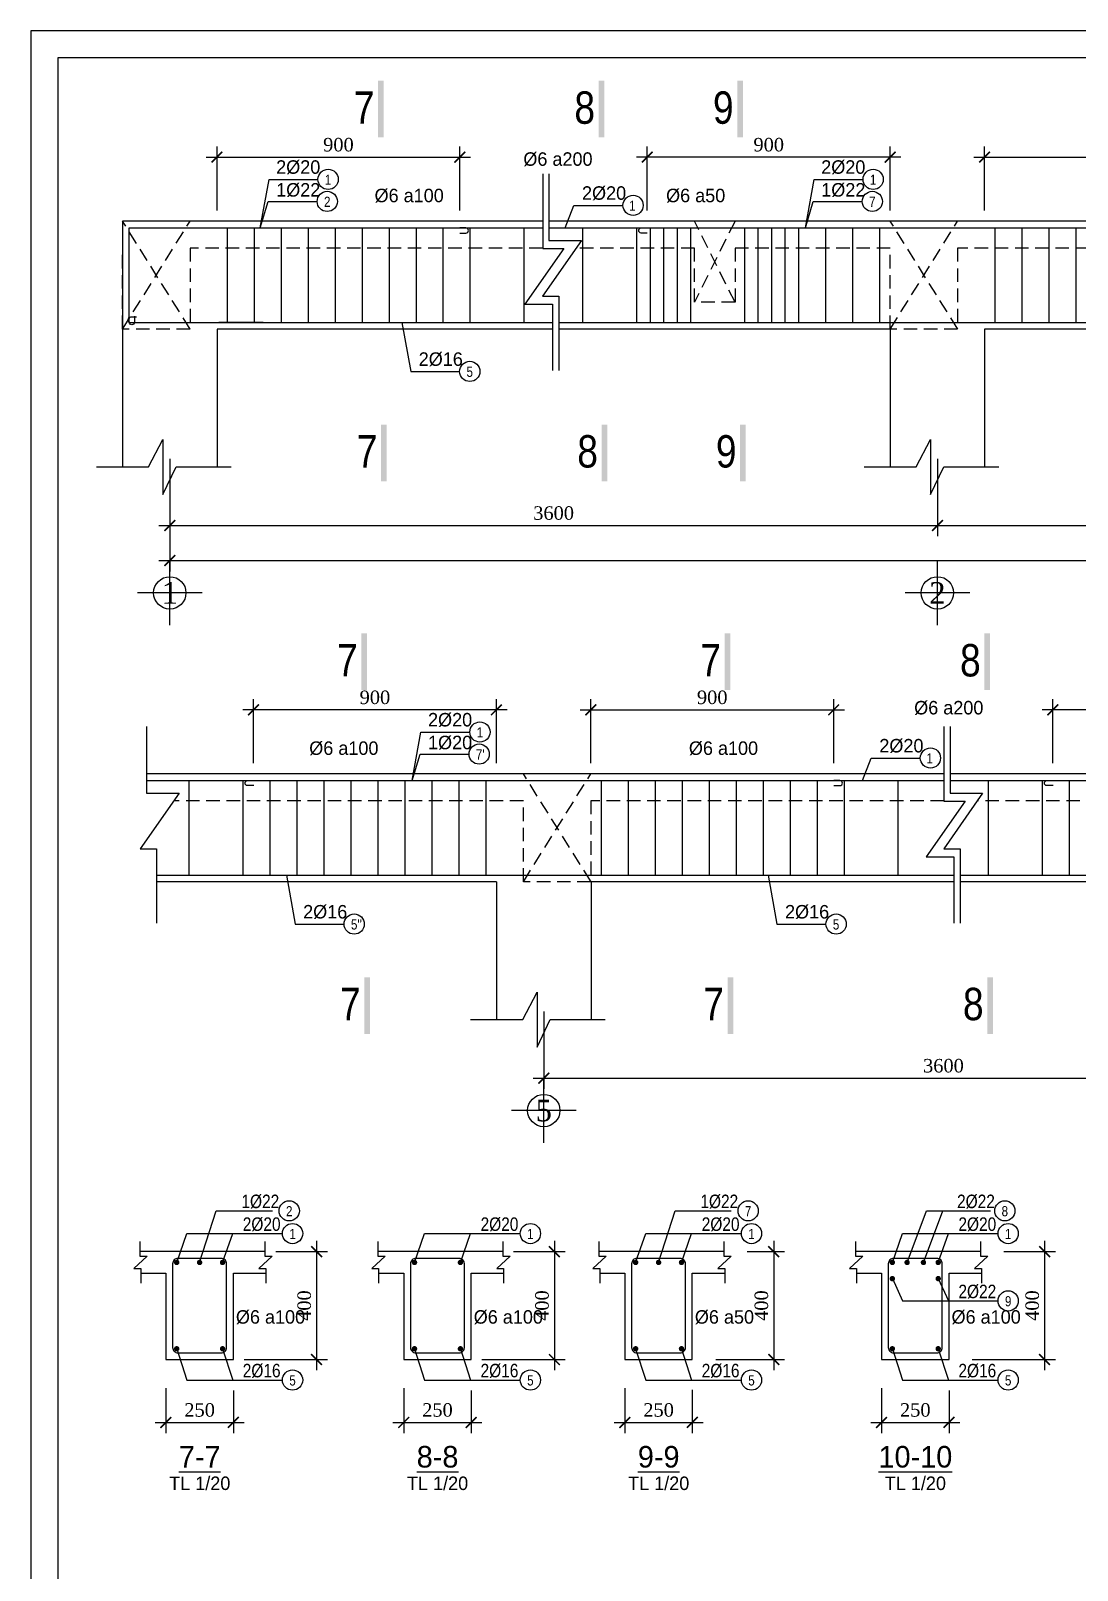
# Model space of a CAD drawing. Extents: x 394 to 4072, y -2056 to 755.
# Drawn here: x 2235.7 to 2429.6, y 467 to 752.3 of the extents above; entities that cross this region are included whole.
import ezdxf
from ezdxf.enums import TextEntityAlignment as Align

# ---------------------------------------------------------------- set-up
doc = ezdxf.new("R2010")
doc.units = 0
doc.header["$MEASUREMENT"] = 0
doc.linetypes.add('CENTER2', pattern=[1.125, 0.75, -0.125, 0.125, -0.125])
doc.linetypes.add('HIDDEN', pattern=[0.375, 0.25, -0.125])
doc.layers.get('0').update_dxf_attribs({"linetype": 'CONTINUOUS'})
doc.layers.get('DEFPOINTS').update_dxf_attribs({"linetype": 'CONTINUOUS'})
for name, color, linetype in [('cot', 8, 'CONTINUOUS'), ('DAI', 3, 'CONTINUOUS'), ('DIM', 1, 'CONTINUOUS'), ('DUT', 7, 'CENTER2'), ('MOTAAR', 1, 'CONTINUOUS'), ('TEXT', 7, 'CONTINUOUS'), ('THEP', 6, 'CONTINUOUS'), ('TU1', 9, 'CONTINUOUS'), ('TUONG', 7, 'CONTINUOUS')]:
    doc.layers.add(name, color=color, linetype=linetype)
doc.styles.add('DIM-NEW', font='')
doc.styles.add('style1', font='')
doc.styles.add('T1', font='romans.shx')
doc.styles.add('T2', font='')
doc.styles.get('DIM-NEW').set_extended_font_data('VNI-Helve-Condense')
doc.styles.get('style1').set_extended_font_data('VNI-Goudy')
doc.styles.get('T2').set_extended_font_data('VNI-Times')
doc.dimstyles.new('TL20', dxfattribs={"dimtxt": 2.5, "dimasz": 2, "dimexe": 2, "dimexo": 2, "dimgap": 1, "dimtad": 1, "dimdec": 0, "dimlfac": 20, "dimzin": 0, "dimdsep": 46, "dimtxsty": 'T2', "dimblk": 'ARCHTICK', "dimcen": 2.5, "dimdle": 2, "dimclrd": 1, "dimclre": 1, "dimclrt": 2, "dimadec": 0, "dimazin": 0, "dimtfac": 1, "dimtdec": 0, "dimtix": 1, "dimtofl": 0, "dimtmove": 0, "dimatfit": 0, "dimldrblk": 'ARCHTICK', "dimfxl": 1, "dimtolj": 1, "dimtzin": 0, "dimlwd": -1, "dimlwe": -1, "dimarcsym": 0})

# ---------------------------------------------------------------- blocks, each defined once
blk = doc.blocks.new('_ARCHTICK')
at = {"color": 0, "linetype": 'ByBlock', "const_width": 0.15}
blk.add_lwpolyline([(-0.5, -0.5), (0.5, 0.5)], dxfattribs=at)
blk = doc.blocks.new('*D55')
at = {"layer": 'DEFPOINTS', "color": 0, "transparency": 16777216}
for p in [(2330.72, 572.51), (2478.83, 572.51), (2478.83, 558.18)]:
    blk.add_point(p, dxfattribs=at)
at = {"layer": 'TUONG', "color": 1, "transparency": 16777216}
for p, q in [((2330.72, 570.51), (2330.72, 556.18)), ((2478.83, 570.51), (2478.83, 556.18)), ((2328.72, 558.18), (2480.83, 558.18))]:
    blk.add_line(p, q, dxfattribs=at)
at = {"layer": 'TUONG', "color": 1, "transparency": 16777216, "xscale": 2, "yscale": 2, "zscale": 2, "rotation": 180}
blk.add_blockref('_ARCHTICK', (2330.72, 558.18), dxfattribs=at)
at = {"layer": 'TUONG', "color": 1, "transparency": 16777216, "xscale": 2, "yscale": 2, "zscale": 2}
blk.add_blockref('_ARCHTICK', (2478.83, 558.18), dxfattribs=at)
at = {"layer": 'TUONG', "color": 2, "transparency": 16777216, "insert": (2404.77, 560.47), "char_height": 2.5, "attachment_point": 5, "style": 'T2'}
blk.add_mtext('\\A1;3600', dxfattribs=at)
blk = doc.blocks.new('*D50')
at = {"layer": 'DEFPOINTS', "color": 0, "transparency": 16777216}
for p in [(2425.04, 626.45), (2425.04, 614.58), (2470.04, 614.58)]:
    blk.add_point(p, dxfattribs=at)
at = {"layer": 'TUONG', "color": 1, "transparency": 16777216}
for p, q in [((2425.04, 616.58), (2425.04, 628.45)), ((2470.04, 616.58), (2470.04, 628.45)), ((2472.04, 626.45), (2423.04, 626.45))]:
    blk.add_line(p, q, dxfattribs=at)
at = {"layer": 'TUONG', "color": 1, "transparency": 16777216, "xscale": 2, "yscale": 2, "zscale": 2, "rotation": 180}
blk.add_blockref('_ARCHTICK', (2425.04, 626.45), dxfattribs=at)
at = {"layer": 'TUONG', "color": 1, "transparency": 16777216, "xscale": 2, "yscale": 2, "zscale": 2}
blk.add_blockref('_ARCHTICK', (2470.04, 626.45), dxfattribs=at)
at = {"layer": 'TUONG', "color": 2, "transparency": 16777216, "insert": (2447.54, 628.75), "char_height": 2.5, "attachment_point": 5, "style": 'T2'}
blk.add_mtext('\\A1;900', dxfattribs=at)
blk = doc.blocks.new('*D49')
at = {"layer": 'DEFPOINTS', "color": 0, "transparency": 16777216}
for p in [(2276.93, 626.45), (2276.93, 614.58), (2321.93, 614.58)]:
    blk.add_point(p, dxfattribs=at)
at = {"layer": 'TUONG', "color": 1, "transparency": 16777216}
for p, q in [((2276.93, 616.58), (2276.93, 628.45)), ((2321.93, 616.58), (2321.93, 628.45)), ((2323.93, 626.45), (2274.93, 626.45))]:
    blk.add_line(p, q, dxfattribs=at)
at = {"layer": 'TUONG', "color": 1, "transparency": 16777216, "xscale": 2, "yscale": 2, "zscale": 2, "rotation": 180}
blk.add_blockref('_ARCHTICK', (2276.93, 626.45), dxfattribs=at)
at = {"layer": 'TUONG', "color": 1, "transparency": 16777216, "xscale": 2, "yscale": 2, "zscale": 2}
blk.add_blockref('_ARCHTICK', (2321.93, 626.45), dxfattribs=at)
at = {"layer": 'TUONG', "color": 2, "transparency": 16777216, "insert": (2299.43, 628.75), "char_height": 2.5, "attachment_point": 5, "style": 'T2'}
blk.add_mtext('\\A1;900', dxfattribs=at)
blk = doc.blocks.new('*D48')
at = {"layer": 'DEFPOINTS', "color": 0, "transparency": 16777216}
for p in [(2384.43, 626.45), (2339.43, 614.58), (2384.43, 614.58)]:
    blk.add_point(p, dxfattribs=at)
at = {"layer": 'TUONG', "color": 1, "transparency": 16777216}
for p, q in [((2339.43, 616.58), (2339.43, 628.45)), ((2384.43, 616.58), (2384.43, 628.45)), ((2337.43, 626.45), (2386.43, 626.45))]:
    blk.add_line(p, q, dxfattribs=at)
at = {"layer": 'TUONG', "color": 1, "transparency": 16777216, "xscale": 2, "yscale": 2, "zscale": 2, "rotation": 180}
blk.add_blockref('_ARCHTICK', (2339.43, 626.45), dxfattribs=at)
at = {"layer": 'TUONG', "color": 1, "transparency": 16777216, "xscale": 2, "yscale": 2, "zscale": 2}
blk.add_blockref('_ARCHTICK', (2384.43, 626.45), dxfattribs=at)
at = {"layer": 'TUONG', "color": 2, "transparency": 16777216, "insert": (2361.93, 628.75), "char_height": 2.5, "attachment_point": 5, "style": 'T2'}
blk.add_mtext('\\A1;900', dxfattribs=at)
blk = doc.blocks.new('truc2')
at = {"layer": 'MOTAAR'}
for p, q in [((0, -15), (0, 0)), ((7.5, -7.5), (-7.5, -7.5))]:
    blk.add_line(p, q, dxfattribs=at)
blk.add_lwpolyline([(0, -3.5), (0, -1.84)], dxfattribs=at)
blk.add_circle((0, -7.5), 3.75, dxfattribs=at)
at = {"layer": 'TEXT', "style": 'T2'}
blk.add_attdef('1', text='', height=5, dxfattribs=at).set_placement((0, -7.5), align=Align.MIDDLE_CENTER)
blk = doc.blocks.new('*D81')
at = {"layer": 'DEFPOINTS', "color": 0, "transparency": 16777216}
for p in [(2261.42, 660.62), (2983.31, 660.62), (2983.31, 654.12)]:
    blk.add_point(p, dxfattribs=at)
at = {"layer": 'TUONG', "color": 1, "transparency": 16777216}
for p, q in [((2261.42, 658.62), (2261.42, 652.12)), ((2983.31, 658.62), (2983.31, 652.12)), ((2259.42, 654.12), (2985.31, 654.12))]:
    blk.add_line(p, q, dxfattribs=at)
at = {"layer": 'TUONG', "color": 1, "transparency": 16777216, "xscale": 2, "yscale": 2, "zscale": 2, "rotation": 180}
blk.add_blockref('_ARCHTICK', (2261.42, 654.12), dxfattribs=at)
at = {"layer": 'TUONG', "color": 1, "transparency": 16777216, "xscale": 2, "yscale": 2, "zscale": 2}
blk.add_blockref('_ARCHTICK', (2983.31, 654.12), dxfattribs=at)
at = {"layer": 'TUONG', "color": 2, "transparency": 16777216, "insert": (2622.37, 656.42), "char_height": 2.5, "attachment_point": 5, "style": 'T2'}
blk.add_mtext('\\A1;27600', dxfattribs=at)
blk = doc.blocks.new('*D77')
at = {"layer": 'DEFPOINTS', "color": 0, "transparency": 16777216}
for p in [(2403.65, 674.95), (2555.9, 674.95), (2555.9, 660.62)]:
    blk.add_point(p, dxfattribs=at)
at = {"layer": 'TUONG', "color": 1, "transparency": 16777216}
for p, q in [((2403.65, 672.95), (2403.65, 658.62)), ((2555.9, 672.95), (2555.9, 658.62)), ((2401.65, 660.62), (2557.9, 660.62))]:
    blk.add_line(p, q, dxfattribs=at)
at = {"layer": 'TUONG', "color": 1, "transparency": 16777216, "xscale": 2, "yscale": 2, "zscale": 2, "rotation": 180}
blk.add_blockref('_ARCHTICK', (2403.65, 660.62), dxfattribs=at)
at = {"layer": 'TUONG', "color": 1, "transparency": 16777216, "xscale": 2, "yscale": 2, "zscale": 2}
blk.add_blockref('_ARCHTICK', (2555.9, 660.62), dxfattribs=at)
at = {"layer": 'TUONG', "color": 2, "transparency": 16777216, "insert": (2479.78, 662.91), "char_height": 2.5, "attachment_point": 5, "style": 'T2'}
blk.add_mtext('\\A1;3600', dxfattribs=at)
blk = doc.blocks.new('*D76')
at = {"layer": 'DEFPOINTS', "color": 0, "transparency": 16777216}
for p in [(2261.42, 674.95), (2403.65, 674.95), (2403.65, 660.62)]:
    blk.add_point(p, dxfattribs=at)
at = {"layer": 'TUONG', "color": 1, "transparency": 16777216}
for p, q in [((2261.42, 672.95), (2261.42, 658.62)), ((2403.65, 672.95), (2403.65, 658.62)), ((2259.42, 660.62), (2405.65, 660.62))]:
    blk.add_line(p, q, dxfattribs=at)
at = {"layer": 'TUONG', "color": 1, "transparency": 16777216, "xscale": 2, "yscale": 2, "zscale": 2, "rotation": 180}
blk.add_blockref('_ARCHTICK', (2261.42, 660.62), dxfattribs=at)
at = {"layer": 'TUONG', "color": 1, "transparency": 16777216, "xscale": 2, "yscale": 2, "zscale": 2}
blk.add_blockref('_ARCHTICK', (2403.65, 660.62), dxfattribs=at)
at = {"layer": 'TUONG', "color": 2, "transparency": 16777216, "insert": (2332.54, 662.91), "char_height": 2.5, "attachment_point": 5, "style": 'T2'}
blk.add_mtext('\\A1;3600', dxfattribs=at)
blk = doc.blocks.new('*D60')
at = {"layer": 'DEFPOINTS', "color": 0, "transparency": 16777216}
for p in [(2457.4, 728.9), (2412.4, 717.02), (2457.4, 717.02)]:
    blk.add_point(p, dxfattribs=at)
at = {"layer": 'TUONG', "color": 1, "transparency": 16777216}
for p, q in [((2412.4, 719.02), (2412.4, 730.9)), ((2457.4, 719.02), (2457.4, 730.9)), ((2410.4, 728.9), (2459.4, 728.9))]:
    blk.add_line(p, q, dxfattribs=at)
at = {"layer": 'TUONG', "color": 1, "transparency": 16777216, "xscale": 2, "yscale": 2, "zscale": 2, "rotation": 180}
blk.add_blockref('_ARCHTICK', (2412.4, 728.9), dxfattribs=at)
at = {"layer": 'TUONG', "color": 1, "transparency": 16777216, "xscale": 2, "yscale": 2, "zscale": 2}
blk.add_blockref('_ARCHTICK', (2457.4, 728.9), dxfattribs=at)
at = {"layer": 'TUONG', "color": 2, "transparency": 16777216, "insert": (2434.9, 731.19), "char_height": 2.5, "attachment_point": 5, "style": 'T2'}
blk.add_mtext('\\A1;900', dxfattribs=at)
blk = doc.blocks.new('*D59')
at = {"layer": 'DEFPOINTS', "color": 0, "transparency": 16777216}
for p in [(2349.9, 728.9), (2349.9, 717.02), (2394.9, 717.02)]:
    blk.add_point(p, dxfattribs=at)
at = {"layer": 'TUONG', "color": 1, "transparency": 16777216}
for p, q in [((2349.9, 719.02), (2349.9, 730.9)), ((2394.9, 719.02), (2394.9, 730.9)), ((2396.9, 728.9), (2347.9, 728.9))]:
    blk.add_line(p, q, dxfattribs=at)
at = {"layer": 'TUONG', "color": 1, "transparency": 16777216, "xscale": 2, "yscale": 2, "zscale": 2, "rotation": 180}
blk.add_blockref('_ARCHTICK', (2349.9, 728.9), dxfattribs=at)
at = {"layer": 'TUONG', "color": 1, "transparency": 16777216, "xscale": 2, "yscale": 2, "zscale": 2}
blk.add_blockref('_ARCHTICK', (2394.9, 728.9), dxfattribs=at)
at = {"layer": 'TUONG', "color": 2, "transparency": 16777216, "insert": (2372.4, 731.19), "char_height": 2.5, "attachment_point": 5, "style": 'T2'}
blk.add_mtext('\\A1;900', dxfattribs=at)
blk = doc.blocks.new('*D58')
at = {"layer": 'DEFPOINTS', "color": 0, "transparency": 16777216}
for p in [(2315.17, 728.9), (2270.17, 717.02), (2315.17, 717.02)]:
    blk.add_point(p, dxfattribs=at)
at = {"layer": 'TUONG', "color": 1, "transparency": 16777216}
for p, q in [((2270.17, 719.02), (2270.17, 730.9)), ((2315.17, 719.02), (2315.17, 730.9)), ((2268.17, 728.9), (2317.17, 728.9))]:
    blk.add_line(p, q, dxfattribs=at)
at = {"layer": 'TUONG', "color": 1, "transparency": 16777216, "xscale": 2, "yscale": 2, "zscale": 2, "rotation": 180}
blk.add_blockref('_ARCHTICK', (2270.17, 728.9), dxfattribs=at)
at = {"layer": 'TUONG', "color": 1, "transparency": 16777216, "xscale": 2, "yscale": 2, "zscale": 2}
blk.add_blockref('_ARCHTICK', (2315.17, 728.9), dxfattribs=at)
at = {"layer": 'TUONG', "color": 2, "transparency": 16777216, "insert": (2292.67, 731.19), "char_height": 2.5, "attachment_point": 5, "style": 'T2'}
blk.add_mtext('\\A1;900', dxfattribs=at)
blk = doc.blocks.new('*D89')
at = {"layer": 'cot', "color": 1, "transparency": 16777216}
for p, q in [((2393.3, 500.69), (2393.3, 492.36)), ((2405.8, 500.25), (2405.8, 492.36)), ((2391.3, 494.36), (2407.8, 494.36))]:
    blk.add_line(p, q, dxfattribs=at)
at = {"layer": 'DEFPOINTS', "color": 0, "transparency": 16777216}
for p in [(2393.3, 502.69), (2405.8, 502.25), (2405.8, 494.36)]:
    blk.add_point(p, dxfattribs=at)
at = {"layer": 'cot', "color": 1, "transparency": 16777216, "xscale": 2, "yscale": 2, "zscale": 2, "rotation": 180}
blk.add_blockref('_ARCHTICK', (2393.3, 494.36), dxfattribs=at)
at = {"layer": 'cot', "color": 1, "transparency": 16777216, "xscale": 2, "yscale": 2, "zscale": 2}
blk.add_blockref('_ARCHTICK', (2405.8, 494.36), dxfattribs=at)
at = {"layer": 'cot', "color": 2, "lineweight": -2, "transparency": 16777216, "insert": (2399.55, 496.66), "char_height": 2.5, "attachment_point": 5, "style": 'T2'}
blk.add_mtext('\\A1;250', dxfattribs=at)
blk = doc.blocks.new('*D88')
at = {"layer": 'cot', "color": 1, "transparency": 16777216}
for p, q in [((2423.51, 528.02), (2423.51, 504.02)), ((2415.94, 526.02), (2425.51, 526.02)), ((2410.09, 506.02), (2425.51, 506.02))]:
    blk.add_line(p, q, dxfattribs=at)
at = {"layer": 'DEFPOINTS', "color": 0, "transparency": 16777216}
for p in [(2413.94, 526.02), (2408.09, 506.02), (2423.51, 506.02)]:
    blk.add_point(p, dxfattribs=at)
at = {"layer": 'cot', "color": 1, "transparency": 16777216, "xscale": 2, "yscale": 2, "zscale": 2}
for p, rotation in [((2423.51, 526.02), 90), ((2423.51, 506.02), 270)]:
    blk.add_blockref('_ARCHTICK', p, dxfattribs=dict(at, rotation=rotation))
at = {"layer": 'cot', "color": 2, "lineweight": -2, "transparency": 16777216, "insert": (2421.23, 516.02), "char_height": 2.5, "attachment_point": 5, "rotation": 90, "style": 'T2'}
blk.add_mtext('\\A1;400', dxfattribs=at)
blk = doc.blocks.new('*D83')
at = {"layer": 'cot', "color": 1, "transparency": 16777216}
for p, q in [((2332.68, 528.02), (2332.68, 504.02)), ((2325.12, 526.02), (2334.68, 526.02)), ((2319.27, 506.02), (2334.68, 506.02))]:
    blk.add_line(p, q, dxfattribs=at)
at = {"layer": 'DEFPOINTS', "color": 0, "transparency": 16777216}
for p in [(2323.12, 526.02), (2317.27, 506.02), (2332.68, 506.02)]:
    blk.add_point(p, dxfattribs=at)
at = {"layer": 'cot', "color": 1, "transparency": 16777216, "xscale": 2, "yscale": 2, "zscale": 2}
for p, rotation in [((2332.68, 526.02), 90), ((2332.68, 506.02), 270)]:
    blk.add_blockref('_ARCHTICK', p, dxfattribs=dict(at, rotation=rotation))
at = {"layer": 'cot', "color": 2, "lineweight": -2, "transparency": 16777216, "insert": (2330.4, 516.02), "char_height": 2.5, "attachment_point": 5, "rotation": 90, "style": 'T2'}
blk.add_mtext('\\A1;400', dxfattribs=at)
blk = doc.blocks.new('*D82')
at = {"layer": 'cot', "color": 1, "transparency": 16777216}
for p, q in [((2304.77, 500.69), (2304.77, 492.36)), ((2317.27, 500.25), (2317.27, 492.36)), ((2302.77, 494.36), (2319.27, 494.36))]:
    blk.add_line(p, q, dxfattribs=at)
at = {"layer": 'DEFPOINTS', "color": 0, "transparency": 16777216}
for p in [(2304.77, 502.69), (2317.27, 502.25), (2317.27, 494.36)]:
    blk.add_point(p, dxfattribs=at)
at = {"layer": 'cot', "color": 1, "transparency": 16777216, "xscale": 2, "yscale": 2, "zscale": 2, "rotation": 180}
blk.add_blockref('_ARCHTICK', (2304.77, 494.36), dxfattribs=at)
at = {"layer": 'cot', "color": 1, "transparency": 16777216, "xscale": 2, "yscale": 2, "zscale": 2}
blk.add_blockref('_ARCHTICK', (2317.27, 494.36), dxfattribs=at)
at = {"layer": 'cot', "color": 2, "lineweight": -2, "transparency": 16777216, "insert": (2311.02, 496.66), "char_height": 2.5, "attachment_point": 5, "style": 'T2'}
blk.add_mtext('\\A1;250', dxfattribs=at)
blk = doc.blocks.new('*D93')
at = {"layer": 'cot', "color": 1, "transparency": 16777216}
for p, q in [((2260.7, 500.69), (2260.7, 492.36)), ((2273.2, 500.25), (2273.2, 492.36)), ((2258.7, 494.36), (2275.2, 494.36))]:
    blk.add_line(p, q, dxfattribs=at)
at = {"layer": 'DEFPOINTS', "color": 0, "transparency": 16777216}
for p in [(2260.7, 502.69), (2273.2, 502.25), (2273.2, 494.36)]:
    blk.add_point(p, dxfattribs=at)
at = {"layer": 'cot', "color": 1, "transparency": 16777216, "xscale": 2, "yscale": 2, "zscale": 2, "rotation": 180}
blk.add_blockref('_ARCHTICK', (2260.7, 494.36), dxfattribs=at)
at = {"layer": 'cot', "color": 1, "transparency": 16777216, "xscale": 2, "yscale": 2, "zscale": 2}
blk.add_blockref('_ARCHTICK', (2273.2, 494.36), dxfattribs=at)
at = {"layer": 'cot', "color": 2, "lineweight": -2, "transparency": 16777216, "insert": (2266.95, 496.66), "char_height": 2.5, "attachment_point": 5, "style": 'T2'}
blk.add_mtext('\\A1;250', dxfattribs=at)
blk = doc.blocks.new('*D92')
at = {"layer": 'cot', "color": 1, "transparency": 16777216}
for p, q in [((2345.74, 500.69), (2345.74, 492.36)), ((2358.24, 500.41), (2358.24, 492.36)), ((2343.74, 494.36), (2360.24, 494.36))]:
    blk.add_line(p, q, dxfattribs=at)
at = {"layer": 'DEFPOINTS', "color": 0, "transparency": 16777216}
for p in [(2345.74, 502.69), (2358.24, 502.41), (2358.24, 494.36)]:
    blk.add_point(p, dxfattribs=at)
at = {"layer": 'cot', "color": 1, "transparency": 16777216, "xscale": 2, "yscale": 2, "zscale": 2, "rotation": 180}
blk.add_blockref('_ARCHTICK', (2345.74, 494.36), dxfattribs=at)
at = {"layer": 'cot', "color": 1, "transparency": 16777216, "xscale": 2, "yscale": 2, "zscale": 2}
blk.add_blockref('_ARCHTICK', (2358.24, 494.36), dxfattribs=at)
at = {"layer": 'cot', "color": 2, "lineweight": -2, "transparency": 16777216, "insert": (2351.99, 496.66), "char_height": 2.5, "attachment_point": 5, "style": 'T2'}
blk.add_mtext('\\A1;250', dxfattribs=at)
blk = doc.blocks.new('*D91')
at = {"layer": 'cot', "color": 1, "transparency": 16777216}
for p, q in [((2288.62, 528.02), (2288.62, 504.02)), ((2281.06, 526.02), (2290.62, 526.02)), ((2275.2, 506.02), (2290.62, 506.02))]:
    blk.add_line(p, q, dxfattribs=at)
at = {"layer": 'DEFPOINTS', "color": 0, "transparency": 16777216}
for p in [(2279.06, 526.02), (2273.2, 506.02), (2288.62, 506.02)]:
    blk.add_point(p, dxfattribs=at)
at = {"layer": 'cot', "color": 1, "transparency": 16777216, "xscale": 2, "yscale": 2, "zscale": 2}
for p, rotation in [((2288.62, 526.02), 90), ((2288.62, 506.02), 270)]:
    blk.add_blockref('_ARCHTICK', p, dxfattribs=dict(at, rotation=rotation))
at = {"layer": 'cot', "color": 2, "lineweight": -2, "transparency": 16777216, "insert": (2286.34, 516.02), "char_height": 2.5, "attachment_point": 5, "rotation": 90, "style": 'T2'}
blk.add_mtext('\\A1;400', dxfattribs=at)
blk = doc.blocks.new('*D90')
at = {"layer": 'cot', "color": 1, "transparency": 16777216}
for p, q in [((2373.33, 528.02), (2373.33, 504.02)), ((2368.43, 526.02), (2375.33, 526.02)), ((2362.57, 506.02), (2375.33, 506.02))]:
    blk.add_line(p, q, dxfattribs=at)
at = {"layer": 'DEFPOINTS', "color": 0, "transparency": 16777216}
for p in [(2366.43, 526.02), (2360.57, 506.02), (2373.33, 506.02)]:
    blk.add_point(p, dxfattribs=at)
at = {"layer": 'cot', "color": 1, "transparency": 16777216, "xscale": 2, "yscale": 2, "zscale": 2}
for p, rotation in [((2373.33, 526.02), 90), ((2373.33, 506.02), 270)]:
    blk.add_blockref('_ARCHTICK', p, dxfattribs=dict(at, rotation=rotation))
at = {"layer": 'cot', "color": 2, "lineweight": -2, "transparency": 16777216, "insert": (2371.05, 516.02), "char_height": 2.5, "attachment_point": 5, "rotation": 90, "style": 'T2'}
blk.add_mtext('\\A1;400', dxfattribs=at)

msp = doc.modelspace()

# ---------------------------------------------------------------- linework, layer by layer
at = {"layer": 'cot', "lineweight": -2, "ltscale": 10}
for points in [[(2266.951, 524.017), (2270.024, 533.585), (2280.426, 533.585)], [(2351.988, 524.017), (2355.061, 533.585), (2365.463, 533.585)], [(2398.036, 524.017), (2401.65, 533.593), (2413.469, 533.593)], [(2401.062, 524.017), (2404.676, 533.593)], [(2262.701, 524.017), (2264.58, 529.365), (2282.294, 529.365)], [(2271.201, 524.017), (2273.08, 529.365)], [(2306.766, 524.017), (2308.644, 529.365), (2326.358, 529.365)], [(2315.266, 524.017), (2317.144, 529.365)], [(2347.738, 524.017), (2349.617, 529.365), (2367.331, 529.365)], [(2356.238, 524.017), (2358.117, 529.365)], [(2395.299, 524.017), (2397.177, 529.365), (2414.891, 529.365)], [(2403.799, 524.017), (2405.677, 529.365)], [(2395.299, 521.017), (2397.177, 516.891), (2414.891, 516.891)], [(2403.799, 521.017), (2405.677, 516.891)], [(2262.701, 508.017), (2264.58, 502.222), (2282.294, 502.222)], [(2271.201, 508.017), (2273.08, 502.222)], [(2306.766, 508.017), (2308.644, 502.222), (2326.358, 502.222)], [(2315.266, 508.017), (2317.144, 502.222)], [(2347.738, 508.017), (2349.617, 502.222), (2367.331, 502.222)], [(2356.238, 508.017), (2358.117, 502.222)], [(2395.299, 508.017), (2397.177, 502.222), (2414.891, 502.222)], [(2403.799, 508.017), (2405.677, 502.222)]]:
    msp.add_lwpolyline(points, dxfattribs=at)
at = {"layer": 'DAI'}
for p, q in [((2272.105, 698.274), (2272.105, 715.774)), ((2277.105, 698.274), (2277.105, 715.774)), ((2282.105, 698.274), (2282.105, 715.774)), ((2287.105, 698.274), (2287.105, 715.774)), ((2292.105, 698.274), (2292.105, 715.774)), ((2297.105, 698.274), (2297.105, 715.774)), ((2302.105, 698.274), (2302.105, 715.774)), ((2307.105, 698.274), (2307.105, 715.774)), ((2312.105, 698.274), (2312.105, 715.774)), ((2317.105, 698.274), (2317.105, 715.774)), ((2327.105, 698.274), (2327.105, 715.774)), ((2337.966, 698.274), (2337.966, 715.774)), ((2347.966, 698.274), (2347.966, 715.774)), ((2350.466, 698.274), (2350.466, 715.774)), ((2352.966, 698.274), (2352.966, 715.774)), ((2355.466, 698.274), (2355.466, 715.774)), ((2357.966, 698.274), (2357.966, 715.774)), ((2367.966, 698.274), (2367.966, 715.774)), ((2370.466, 698.274), (2370.466, 715.774)), ((2372.966, 698.274), (2372.966, 715.774)), ((2375.466, 698.274), (2375.466, 715.774)), ((2377.966, 698.274), (2377.966, 715.774)), ((2382.966, 698.274), (2382.966, 715.774)), ((2387.966, 698.274), (2387.966, 715.774)), ((2392.966, 698.274), (2392.966, 715.774)), ((2414.335, 698.274), (2414.335, 715.774)), ((2419.335, 698.274), (2419.335, 715.774)), ((2424.335, 698.274), (2424.335, 715.774)), ((2429.335, 698.274), (2429.335, 715.774)), ((2265.037, 595.832), (2265.037, 613.332)), ((2275.037, 595.832), (2275.037, 613.332)), ((2280.037, 595.832), (2280.037, 613.332)), ((2285.037, 595.832), (2285.037, 613.332)), ((2290.037, 595.832), (2290.037, 613.332)), ((2295.037, 595.832), (2295.037, 613.332)), ((2300.037, 595.832), (2300.037, 613.332)), ((2305.037, 595.832), (2305.037, 613.332)), ((2310.037, 595.832), (2310.037, 613.332)), ((2315.037, 595.832), (2315.037, 613.332)), ((2320.037, 595.832), (2320.037, 613.332)), ((2341.406, 595.832), (2341.406, 613.332)), ((2346.406, 595.832), (2346.406, 613.332)), ((2351.406, 595.832), (2351.406, 613.332)), ((2356.406, 595.832), (2356.406, 613.332)), ((2361.406, 595.832), (2361.406, 613.332)), ((2366.406, 595.832), (2366.406, 613.332)), ((2371.406, 595.832), (2371.406, 613.332)), ((2376.406, 595.832), (2376.406, 613.332)), ((2381.406, 595.832), (2381.406, 613.332)), ((2386.406, 595.832), (2386.406, 613.332)), ((2396.406, 595.832), (2396.406, 613.332)), ((2413.144, 595.832), (2413.144, 613.332)), ((2423.144, 595.832), (2423.144, 613.332)), ((2428.144, 595.832), (2428.144, 613.332))]:
    msp.add_line(p, q, dxfattribs=at)
for points in [[(2271.951, 523.767, 0.4142136), (2270.951, 524.767), (2262.951, 524.767, 0.4142136), (2261.951, 523.767), (2261.951, 508.267, 0.4142136), (2262.951, 507.267), (2270.951, 507.267, 0.4142136), (2271.951, 508.267)], [(2316.016, 523.767, 0.4142136), (2315.016, 524.767), (2307.016, 524.767, 0.4142136), (2306.016, 523.767), (2306.016, 508.267, 0.4142136), (2307.016, 507.267), (2315.016, 507.267, 0.4142136), (2316.016, 508.267)], [(2356.988, 523.767, 0.4142136), (2355.988, 524.767), (2347.988, 524.767, 0.4142136), (2346.988, 523.767), (2346.988, 508.267, 0.4142136), (2347.988, 507.267), (2355.988, 507.267, 0.4142136), (2356.988, 508.267)], [(2404.549, 523.767, 0.4142136), (2403.549, 524.767), (2395.549, 524.767, 0.4142136), (2394.549, 523.767), (2394.549, 508.267, 0.4142136), (2395.549, 507.267), (2403.549, 507.267, 0.4142136), (2404.549, 508.267)]]:
    msp.add_lwpolyline(points, format="xyb", close=True, dxfattribs=at)
at = {"layer": 'DUT', "linetype": 'HIDDEN', "ltscale": 10}
for p, q in [((2265.209, 697.024), (2252.671, 717.024)), ((2252.671, 697.024), (2265.171, 717.024)), ((2366.151, 702.024), (2358.651, 717.024)), ((2366.151, 717.024), (2358.651, 702.024)), ((2407.438, 697.024), (2394.901, 717.024)), ((2394.901, 697.024), (2407.401, 717.024)), ((2339.471, 594.582), (2326.933, 614.582)), ((2326.933, 594.582), (2339.433, 614.582))]:
    msp.add_line(p, q, dxfattribs=at)
for points in [[(2330.522, 712.024), (2265.171, 712.024), (2265.171, 697.024), (2252.671, 697.024), (2252.671, 712.024)], [(2480.528, 712.024), (2407.401, 712.024), (2407.401, 697.024), (2394.901, 697.024), (2394.901, 712.024), (2366.151, 712.024), (2366.151, 702.024), (2358.651, 702.024), (2358.651, 712.024), (2336.697, 712.024)], [(2404.859, 609.582), (2339.433, 609.582), (2339.433, 594.582), (2326.933, 594.582), (2326.933, 609.582), (2262.164, 609.582)], [(2552.952, 609.582), (2487.541, 609.582), (2487.541, 594.582), (2475.041, 594.582), (2475.041, 609.582), (2411.034, 609.582)]]:
    msp.add_lwpolyline(points, dxfattribs=at)
at = {"layer": 'TEXT', "ltscale": 10}
msp.add_lwpolyline([(2235.669, 158.319), (3076.669, 158.319), (3076.669, 752.319), (2235.669, 752.319)], close=True, dxfattribs=at)
for points in [[(2300.022, 732.546), (2301.072, 732.546), (2300.022, 743.046), (2301.072, 743.046)], [(2340.88, 732.546), (2341.93, 732.546), (2340.88, 743.046), (2341.93, 743.046)], [(2366.561, 732.546), (2367.611, 732.546), (2366.561, 743.046), (2367.611, 743.046)], [(2300.562, 668.824), (2301.612, 668.824), (2300.562, 679.324), (2301.612, 679.324)], [(2341.419, 668.824), (2342.469, 668.824), (2341.419, 679.324), (2342.469, 679.324)], [(2367.1, 668.824), (2368.15, 668.824), (2367.1, 679.324), (2368.15, 679.324)], [(2296.909, 630.104), (2297.959, 630.104), (2296.909, 640.604), (2297.959, 640.604)], [(2364.229, 630.104), (2365.279, 630.104), (2364.229, 640.604), (2365.279, 640.604)], [(2412.339, 630.104), (2413.389, 630.104), (2412.339, 640.604), (2413.389, 640.604)], [(2297.449, 566.382), (2298.499, 566.382), (2297.449, 576.882), (2298.499, 576.882)], [(2364.768, 566.382), (2365.818, 566.382), (2364.768, 576.882), (2365.818, 576.882)], [(2412.878, 566.382), (2413.928, 566.382), (2412.878, 576.882), (2413.928, 576.882)]]:
    msp.add_trace(points, dxfattribs=at)
at = {"layer": 'THEP', "ltscale": 10}
msp.add_lwpolyline([(2240.669, 163.319), (3071.669, 163.319), (3071.669, 747.319), (2240.669, 747.319)], close=True, dxfattribs=at)
for points in [[(2254.858, 699.423), (2254.858, 698.295, -1), (2253.921, 698.295), (2253.921, 715.814)], [(2315.171, 714.836), (2316.298, 714.836, 1), (2316.298, 715.774), (2315.171, 715.774)], [(2349.901, 714.836), (2348.774, 714.836, -1), (2348.774, 715.774), (2349.901, 715.774)], [(2255.252, 699.211), (2254.125, 699.211, 1), (2254.125, 698.274), (2255.531, 698.274), (2276.304, 698.274), (2278.741, 698.274), (2273.393, 698.274), (2273.73, 698.274), (2270.481, 698.274), (2332.363, 698.274)], [(2276.971, 612.394), (2275.844, 612.394, -1), (2275.844, 613.332), (2276.971, 613.332)], [(2384.471, 612.394), (2385.598, 612.394, 1), (2385.598, 613.332), (2384.471, 613.332)], [(2425.079, 612.394), (2423.951, 612.394, -1), (2423.951, 613.332), (2425.079, 613.332)]]:
    msp.add_lwpolyline(points, format="xyb", dxfattribs=at)
for points in [[(2253.921, 715.774), (2330.522, 715.774)], [(2331.668, 715.774), (2480.528, 715.774)], [(2333.51, 698.274), (2339.53, 698.274), (2482.37, 698.274)], [(2257.136, 613.332), (2404.859, 613.332)], [(2406.005, 613.332), (2552.952, 613.332)], [(2258.978, 595.832), (2406.7, 595.832)], [(2407.847, 595.832), (2554.794, 595.832)]]:
    msp.add_lwpolyline(points, dxfattribs=at)
at = {"layer": 'THEP', "const_width": 0.5}
for points in [[(2262.451, 524.017, 1), (2262.951, 524.017, 1)], [(2267.201, 524.017, -1), (2266.701, 524.017, -1)], [(2271.451, 524.017, -1), (2270.951, 524.017, -1)], [(2306.516, 524.017, 1), (2307.016, 524.017, 1)], [(2315.516, 524.017, -1), (2315.016, 524.017, -1)], [(2347.488, 524.017, 1), (2347.988, 524.017, 1)], [(2352.238, 524.017, -1), (2351.738, 524.017, -1)], [(2356.488, 524.017, -1), (2355.988, 524.017, -1)], [(2395.049, 524.017, 1), (2395.549, 524.017, 1)], [(2398.286, 524.017, -1), (2397.786, 524.017, -1)], [(2400.812, 524.017, 1), (2401.312, 524.017, 1)], [(2404.049, 524.017, -1), (2403.549, 524.017, -1)], [(2395.049, 521.017, 1), (2395.549, 521.017, 1)], [(2404.049, 521.017, -1), (2403.549, 521.017, -1)], [(2262.451, 508.017, -1), (2262.951, 508.017, -1)], [(2271.451, 508.017, 1), (2270.951, 508.017, 1)], [(2306.516, 508.017, -1), (2307.016, 508.017, -1)], [(2315.516, 508.017, 1), (2315.016, 508.017, 1)], [(2347.488, 508.017, -1), (2347.988, 508.017, -1)], [(2356.488, 508.017, 1), (2355.988, 508.017, 1)], [(2395.049, 508.017, -1), (2395.549, 508.017, -1)], [(2404.049, 508.017, 1), (2403.549, 508.017, 1)]]:
    msp.add_lwpolyline(points, format="xyb", close=True, dxfattribs=at)
at = {"layer": 'TU1', "lineweight": -2, "ltscale": 10}
for points in [[(2278.19, 715.774), (2279.806, 724.781), (2288.881, 724.781)], [(2379.181, 715.774), (2380.797, 724.781), (2389.872, 724.781)], [(2278.19, 715.774), (2279.651, 720.69), (2288.726, 720.69)], [(2334.698, 715.774), (2336.314, 719.963), (2345.389, 719.963)], [(2379.181, 715.774), (2380.642, 720.69), (2389.717, 720.69)], [(2304.439, 698.274), (2306.055, 689.183), (2315.13, 689.183)], [(2306.326, 613.332), (2307.942, 622.339), (2317.017, 622.339)], [(2306.326, 613.332), (2307.787, 618.248), (2316.862, 618.248)], [(2389.787, 613.332), (2391.403, 617.521), (2400.478, 617.521)], [(2283.026, 595.832), (2284.642, 586.741), (2293.717, 586.741)], [(2372.313, 595.832), (2373.929, 586.741), (2383.004, 586.741)]]:
    msp.add_lwpolyline(points, dxfattribs=at)
at = {"layer": 'TU1'}
for points in [[(2255.893, 527.891), (2255.893, 525.173), (2257.253, 525.173), (2254.787, 522.918), (2256.049, 522.918), (2256.049, 520.205)], [(2279.056, 527.891), (2279.056, 525.173), (2280.416, 525.173), (2277.949, 522.918), (2279.212, 522.918), (2279.212, 520.205)], [(2299.957, 527.891), (2299.957, 525.173), (2301.318, 525.173), (2298.851, 522.918), (2300.113, 522.918), (2300.113, 520.205)], [(2323.12, 527.891), (2323.12, 525.173), (2324.48, 525.173), (2322.014, 522.918), (2323.276, 522.918), (2323.276, 520.205)], [(2340.93, 527.891), (2340.93, 525.173), (2342.29, 525.173), (2339.824, 522.918), (2341.086, 522.918), (2341.086, 520.205)], [(2364.093, 527.891), (2364.093, 525.173), (2365.453, 525.173), (2362.986, 522.918), (2364.248, 522.918), (2364.248, 520.205)], [(2388.491, 527.891), (2388.491, 525.173), (2389.851, 525.173), (2387.384, 522.918), (2388.646, 522.918), (2388.646, 520.205)], [(2411.653, 527.891), (2411.653, 525.173), (2413.013, 525.173), (2410.547, 522.918), (2411.809, 522.918), (2411.809, 520.205)]]:
    msp.add_lwpolyline(points, dxfattribs=at)
at = {"layer": 'TU1', "ltscale": 10}
for centre in [(2290.756, 724.781), (2391.747, 724.781), (2290.601, 720.69), (2391.592, 720.69), (2347.264, 719.963), (2317.005, 689.183), (2318.892, 622.339), (2318.737, 618.248), (2402.353, 617.521), (2295.592, 586.741), (2384.879, 586.741), (2283.551, 533.585), (2368.588, 533.585), (2416.148, 533.585), (2284.169, 529.365), (2328.233, 529.365), (2369.206, 529.365), (2416.766, 529.365), (2416.766, 516.891), (2284.169, 502.222), (2328.233, 502.222), (2369.206, 502.222), (2416.766, 502.222)]:
    msp.add_circle(centre, 1.875, dxfattribs=at)
at = {"layer": 'TUONG'}
for p, q in [((2252.671, 717.024), (2252.671, 697.024)), ((2330.522, 717.024), (2252.671, 717.024)), ((2480.528, 717.024), (2331.668, 717.024)), ((2252.671, 697.024), (2252.671, 671.465)), ((2270.171, 697.024), (2270.171, 671.465)), ((2332.363, 697.024), (2270.171, 697.024)), ((2394.901, 697.024), (2333.51, 697.024)), ((2394.901, 697.024), (2394.901, 671.465)), ((2412.401, 697.024), (2412.401, 671.465)), ((2482.37, 697.024), (2412.401, 697.024)), ((2404.859, 614.582), (2257.136, 614.582)), ((2552.952, 614.582), (2406.005, 614.582)), ((2321.971, 594.582), (2258.978, 594.582)), ((2321.971, 594.582), (2321.971, 569.023)), ((2339.471, 594.582), (2339.471, 569.023)), ((2406.7, 594.582), (2339.471, 594.582)), ((2470.079, 594.582), (2407.847, 594.582))]:
    msp.add_line(p, q, dxfattribs=at)
for points in [[(2330.522, 725.805), (2330.522, 711.951), (2334.437, 711.951), (2327.23, 701.616), (2332.363, 701.616), (2332.363, 689.363)], [(2331.668, 725.805), (2331.668, 713.451), (2337.692, 713.451), (2330.485, 703.116), (2333.51, 703.116), (2333.51, 689.363)], [(2247.837, 671.465), (2257.505, 671.465), (2260.16, 676.548), (2260.16, 666.382), (2262.595, 671.465), (2272.807, 671.465)], [(2390.067, 671.465), (2399.735, 671.465), (2402.39, 676.548), (2402.39, 666.382), (2404.824, 671.465), (2415.037, 671.465)], [(2257.136, 623.363), (2257.136, 611.009), (2263.16, 611.009), (2255.953, 600.674), (2258.978, 600.674), (2258.978, 586.921)], [(2404.859, 623.363), (2404.859, 609.509), (2408.774, 609.509), (2401.567, 599.174), (2406.7, 599.174), (2406.7, 586.921)], [(2406.005, 623.363), (2406.005, 611.009), (2412.029, 611.009), (2404.822, 600.674), (2407.847, 600.674), (2407.847, 586.921)], [(2317.137, 569.023), (2326.805, 569.023), (2329.461, 574.106), (2329.461, 563.94), (2331.895, 569.023), (2342.107, 569.023)], [(2279.056, 526.017), (2255.893, 526.017)], [(2323.12, 526.017), (2299.957, 526.017)], [(2364.093, 526.017), (2340.93, 526.017)], [(2411.653, 526.017), (2388.491, 526.017)], [(2256.088, 522.017), (2260.701, 522.017), (2260.701, 506.017), (2273.201, 506.017), (2273.201, 522.017), (2279.251, 522.017)], [(2300.152, 522.017), (2304.766, 522.017), (2304.766, 506.017), (2317.266, 506.017), (2317.266, 522.017), (2323.315, 522.017)], [(2341.125, 522.017), (2345.738, 522.017), (2345.738, 506.017), (2358.238, 506.017), (2358.238, 522.017), (2364.287, 522.017)], [(2388.685, 522.017), (2393.299, 522.017), (2393.299, 506.017), (2405.799, 506.017), (2405.799, 522.017), (2411.848, 522.017)]]:
    msp.add_lwpolyline(points, dxfattribs=at)

# ---------------------------------------------------------------- block references
at = {"layer": 'DIM', "ltscale": 10, "xscale": 0.8000000000000002, "yscale": 0.8000000000000002, "zscale": 0.8000000000000002}
for p, values in [((2261.421, 654.125), {'1': '1'}), ((2403.651, 654.125), {'1': '2'}), ((2330.721, 558.175), {'1': '5'})]:
    msp.add_blockref('truc2', p, dxfattribs=at).add_auto_attribs(values)

# ---------------------------------------------------------------- texts
at = {"layer": 'TEXT', "ltscale": 10}
for s, height, style, p in [('7', 6, 'DIM-NEW', (2295.529, 735.087)), ('8', 6, 'DIM-NEW', (2336.386, 735.087)), ('9', 6, 'DIM-NEW', (2362.067, 735.087)), ('2%%25420', 2.5, 'style1', (2281.132, 725.812)), ('%%2546 a200', 2.5, 'style1', (2326.93, 727.293)), ('2%%25420', 2.5, 'style1', (2382.123, 725.812)), ('1', 1.875, 'DIM-NEW', (2290.154, 723.774)), ('1', 1.875, 'DIM-NEW', (2391.146, 723.774)), ('1%%25422', 2.5, 'style1', (2281.132, 721.585)), ('%%2546 a100', 2.5, 'style1', (2299.363, 720.542)), ('2%%25420', 2.5, 'style1', (2337.799, 720.995)), ('%%2546 a50', 2.5, 'style1', (2353.378, 720.542)), ('1%%25422', 2.5, 'style1', (2382.123, 721.585)), ('2', 1.875, 'DIM-NEW', (2289.999, 719.684)), ('1', 1.875, 'DIM-NEW', (2346.532, 718.957)), ('7', 1.875, 'DIM-NEW', (2390.991, 719.684)), ('2%%25416', 2.5, 'style1', (2307.541, 690.214)), ('5', 1.875, 'DIM-NEW', (2316.404, 688.176)), ('7', 6, 'DIM-NEW', (2296.069, 671.365)), ('8', 6, 'DIM-NEW', (2336.926, 671.365)), ('9', 6, 'DIM-NEW', (2362.607, 671.365)), ('7', 6, 'DIM-NEW', (2292.416, 632.645)), ('7', 6, 'DIM-NEW', (2359.735, 632.645)), ('8', 6, 'DIM-NEW', (2407.845, 632.645)), ('%%2546 a200', 2.5, 'style1', (2399.346, 625.6)), ('2%%25420', 2.5, 'style1', (2309.268, 623.37)), ('1', 1.875, 'DIM-NEW', (2318.29, 621.332)), ('%%2546 a100', 2.5, 'style1', (2287.26, 618.1)), ('1%%25420', 2.5, 'style1', (2309.268, 619.143)), ('%%2546 a100', 2.5, 'style1', (2357.604, 618.1)), ('2%%25420', 2.5, 'style1', (2392.889, 618.553)), ("7'", 1.875, 'DIM-NEW', (2318.135, 617.242)), ('1', 1.875, 'DIM-NEW', (2401.622, 616.515)), ('2%%25416', 2.5, 'style1', (2286.128, 587.772)), ('2%%25416', 2.5, 'style1', (2375.414, 587.772)), ("5''", 1.875, 'DIM-NEW', (2294.99, 585.734)), ('5', 1.875, 'DIM-NEW', (2384.277, 585.734)), ('7', 6, 'DIM-NEW', (2292.955, 568.923)), ('7', 6, 'DIM-NEW', (2360.275, 568.923)), ('8', 6, 'DIM-NEW', (2408.385, 568.923)), ('2', 1.875, 'DIM-NEW', (2282.949, 532.578)), ('7', 1.875, 'DIM-NEW', (2367.986, 532.578)), ('8', 1.875, 'DIM-NEW', (2415.546, 532.578)), ('1', 1.875, 'DIM-NEW', (2283.567, 528.358)), ('1', 1.875, 'DIM-NEW', (2327.631, 528.358)), ('1', 1.875, 'DIM-NEW', (2368.604, 528.358)), ('1', 1.875, 'DIM-NEW', (2416.164, 528.358)), ('9', 1.875, 'DIM-NEW', (2416.164, 515.885)), ('%%2546 a100', 2.5, 'style1', (2273.673, 512.669)), ('%%2546 a100', 2.5, 'style1', (2317.737, 512.669)), ('%%2546 a50', 2.5, 'style1', (2358.71, 512.669)), ('%%2546 a100', 2.5, 'style1', (2406.27, 512.669)), ('5', 1.875, 'DIM-NEW', (2283.567, 501.216)), ('5', 1.875, 'DIM-NEW', (2327.631, 501.216)), ('5', 1.875, 'DIM-NEW', (2368.604, 501.216)), ('5', 1.875, 'DIM-NEW', (2416.164, 501.216))]:
    msp.add_text(s, height=height, dxfattribs=dict(at, style=style)).set_placement(p)
at = {"layer": 'TEXT', "style": 'DIM-NEW'}
for s, p in [('1%%25422', (2274.692, 534.085)), ('1%%25422', (2359.729, 534.085)), ('2%%25422', (2407.289, 534.085)), ('2%%25420', (2274.942, 529.865)), ('2%%25420', (2319.007, 529.865)), ('2%%25420', (2359.979, 529.865)), ('2%%25420', (2407.54, 529.865)), ('2%%25422', (2407.54, 517.391)), ('2%%25416', (2274.942, 502.722)), ('2%%25416', (2319.007, 502.722)), ('2%%25416', (2359.979, 502.722)), ('2%%25416', (2407.54, 502.722))]:
    e = msp.add_text(s, height=2.5, dxfattribs=at)
    e.set_placement(p)
    e.dxf.unprotected_set("ltscale", 0)
at = {"layer": 'TEXT', "char_height": 4, "attachment_point": 5, "line_spacing_factor": 0.85, "style": 'T1'}
for s, insert, width in [('{\\fVNI-Aptima|b0|i0|c0|p2;\\L7-7\\P\\H0.625x;\\lTL 1/20}', (2266.974, 485.898), 12), ('{\\fVNI-Aptima|b0|i0|c0|p2;\\L8-8\\P\\H0.625x;\\lTL 1/20}', (2311.038, 485.898), 12), ('{\\fVNI-Aptima|b0|i0|c0|p2;\\L9-9\\P\\H0.625x;\\lTL 1/20}', (2352.011, 485.898), 12), ('{\\fVNI-Aptima|b0|i0|c0|p2;\\L10-10\\P\\H0.625x;\\lTL 1/20}', (2399.571, 485.898), 17.38462)]:
    msp.add_mtext(s, dxfattribs=dict(at, insert=insert, width=width))

# ---------------------------------------------------------------- dimensions: what is measured, and where the dimension line sits
at = {"layer": 'cot', "lineweight": -2, "ltscale": 10}
for base, p1, p2, picture, middle in [((2288.62, 506.017), (2279.056, 526.017), (2273.201, 506.017), '*D91', (2286.34, 516.017)), ((2332.684, 506.017), (2323.12, 526.017), (2317.266, 506.017), '*D83', (2330.404, 516.017)), ((2373.332, 506.017), (2366.429, 526.017), (2360.575, 506.017), '*D90', (2371.052, 516.017)), ((2423.508, 506.017), (2413.945, 526.017), (2408.09, 506.017), '*D88', (2421.229, 516.017))]:
    dim = msp.add_linear_dim(base=base, p1=p1, p2=p2, angle=90, dimstyle='TL20', dxfattribs=at)
    dim.commit()
    dim.dimension.update_dxf_attribs({"geometry": picture, "text_midpoint": middle})
for base, p1, p2, picture, middle in [((2273.201, 494.362), (2260.701, 502.692), (2273.201, 502.246), '*D93', (2266.951, 496.662)), ((2317.266, 494.362), (2304.766, 502.692), (2317.266, 502.246), '*D82', (2311.016, 496.662)), ((2358.238, 494.362), (2345.738, 502.692), (2358.238, 502.407), '*D92', (2351.988, 496.662)), ((2405.799, 494.362), (2393.299, 502.692), (2405.799, 502.246), '*D89', (2399.549, 496.662))]:
    dim = msp.add_linear_dim(base=base, p1=p1, p2=p2, dimstyle='TL20', dxfattribs=at)
    dim.commit()
    dim.dimension.update_dxf_attribs({"geometry": picture, "text_midpoint": middle})
at = {"layer": 'TUONG'}
for base, p1, p2, picture, middle in [((2315.171, 728.896), (2270.171, 717.024), (2315.171, 717.024), '*D58', (2292.671, 731.19)), ((2457.401, 728.896), (2412.401, 717.024), (2457.401, 717.024), '*D60', (2434.901, 731.19)), ((2384.433, 626.454), (2339.433, 614.582), (2384.433, 614.582), '*D48', (2361.933, 628.748))]:
    dim = msp.add_linear_dim(base=base, p1=p1, p2=p2, dimstyle='TL20', dxfattribs=at)
    dim.commit()
    dim.dimension.update_dxf_attribs({"geometry": picture, "text_midpoint": middle})
for base, p1, p2, picture, middle in [((2349.901, 728.896), (2394.901, 717.024), (2349.901, 717.024), '*D59', (2372.401, 731.19)), ((2276.933, 626.454), (2321.933, 614.582), (2276.933, 614.582), '*D49', (2299.433, 628.748)), ((2425.041, 626.454), (2470.041, 614.582), (2425.041, 614.582), '*D50', (2447.541, 628.748))]:
    dim = msp.add_linear_dim(base=base, p1=p1, p2=p2, angle=180, dimstyle='TL20', dxfattribs=at)
    dim.commit()
    dim.dimension.update_dxf_attribs({"geometry": picture, "text_midpoint": middle})
for base, p1, p2, text, picture, middle in [((2403.651, 660.617), (2261.421, 674.95), (2403.651, 674.95), '3600', '*D76', (2332.536, 662.912)), ((2983.314, 654.125), (2261.421, 660.617), (2983.314, 660.617), '27600', '*D81', (2622.367, 656.419))]:
    dim = msp.add_linear_dim(base=base, p1=p1, p2=p2, text=text, dimstyle='TL20', dxfattribs=at)
    dim.commit()
    dim.dimension.update_dxf_attribs({"geometry": picture, "text_midpoint": middle})
for base, p1, p2, picture, middle in [((2555.904, 660.617), (2403.651, 674.95), (2555.904, 674.95), '*D77', (2479.777, 662.912)), ((2478.829, 558.175), (2330.721, 572.508), (2478.829, 572.508), '*D55', (2404.775, 560.47))]:
    dim = msp.add_linear_dim(base=base, p1=p1, p2=p2, text='3600', dimstyle='TL20', override={"dimtmove": 1}, dxfattribs=at)
    dim.commit()
    dim.dimension.update_dxf_attribs({"geometry": picture, "text_midpoint": middle})

doc.saveas('drawing.dxf')
